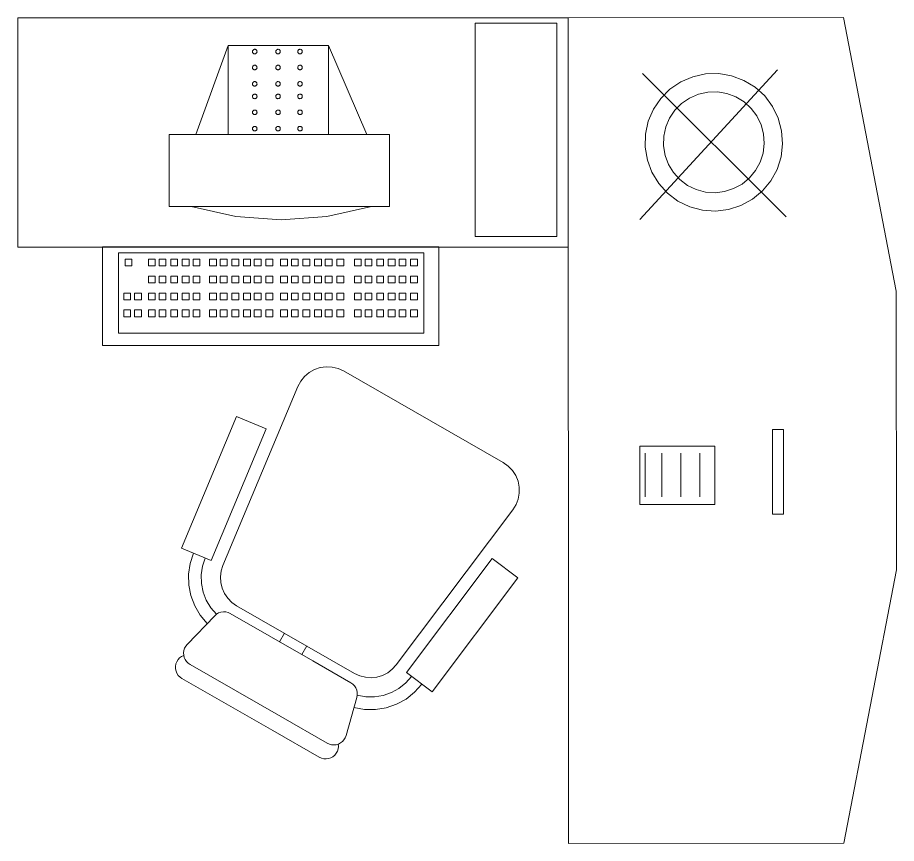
# Model space of a CAD drawing. Extents: x -42728 to 99010, y -18674 to 47645.
# Drawn here: x -18910 to -16994, y 24990 to 26790 of the extents above; entities that cross this region are included whole.
import ezdxf

# ---------------------------------------------------------------- set-up
doc = ezdxf.new("R2010")
doc.units = 0
doc.header["$LTSCALE"] = 100
doc.header["$MEASUREMENT"] = 0
doc.layers.get('0').update_dxf_attribs({"linetype": 'CONTINUOUS'})
doc.layers.add('1-门窗', color=3, linetype='CONTINUOUS')

# ---------------------------------------------------------------- blocks, each defined once
blk = doc.blocks.new('A$C765374D9')
at = {"layer": '1-门窗', "lineweight": 13, "extrusion": (0, 0, -1)}
for p, q in [((0.2, 1800), (1200.2, 1800)), ((0.2, 1300), (0.2, 1800)), ((997.8, 1788.3), (1175.7, 1788.3)), ((997.8, 1322.8), (997.8, 1788.3)), ((1175.7, 1788.3), (1175.7, 1322.8)), ((1200.2, 1800), (1800.2, 1800.2)), ((1200.9, 0), (1200.2, 1800)), ((1200.2, 1800), (1200.2, 1300)), ((1800.2, 1800.2), (1915.6, 1204)), ((459.2, 1739.3), (388.4, 1545.5)), ((459.2, 1545.5), (459.2, 1739.3)), ((459.2, 1739.3), (678, 1739.3)), ((512, 1726.9), (512.3, 1727.8)), ((512, 1726), (512, 1726.9)), ((512.1, 1725), (512, 1726)), ((512.4, 1724.1), (512.1, 1725)), ((512.3, 1727.8), (512.7, 1728.7)), ((512.7, 1728.7), (513.3, 1729.5)), ((513.3, 1729.5), (514, 1730.1)), ((514, 1730.1), (514.8, 1730.6)), ((514.8, 1730.6), (515.7, 1730.9)), ((515.7, 1730.9), (516.6, 1731.1)), ((516.6, 1731.1), (517.6, 1731.1)), ((517.6, 1731.1), (518.5, 1730.9)), ((518.5, 1730.9), (519.4, 1730.5)), ((519.4, 1730.5), (520.2, 1729.9)), ((520.2, 1729.9), (520.8, 1729.3)), ((520.8, 1729.3), (521.4, 1728.5)), ((521.4, 1728.5), (521.7, 1727.6)), ((521.8, 1724.8), (521.5, 1723.9)), ((521.7, 1727.6), (521.9, 1726.7)), ((522, 1725.7), (521.8, 1724.8)), ((521.9, 1726.7), (522, 1725.7)), ((562.8, 1726), (562.9, 1726.9)), ((562.9, 1725), (562.8, 1726)), ((562.9, 1726.9), (563.1, 1727.8)), ((563.2, 1724.1), (562.9, 1725)), ((563.1, 1727.8), (563.5, 1728.7)), ((563.5, 1728.7), (564.1, 1729.5)), ((564.1, 1729.5), (564.8, 1730.1)), ((564.8, 1730.1), (565.6, 1730.6)), ((565.6, 1730.6), (566.5, 1730.9)), ((566.5, 1730.9), (567.5, 1731.1)), ((567.5, 1731.1), (568.4, 1731.1)), ((568.4, 1731.1), (569.3, 1730.9)), ((569.3, 1730.9), (570.2, 1730.5)), ((570.2, 1730.5), (571, 1729.9)), ((571, 1729.9), (571.7, 1729.3)), ((571.7, 1729.3), (572.2, 1728.5)), ((572.2, 1728.5), (572.6, 1727.6)), ((572.6, 1724.8), (572.3, 1723.9)), ((572.6, 1727.6), (572.8, 1726.7)), ((572.8, 1725.7), (572.6, 1724.8)), ((572.8, 1726.7), (572.8, 1725.7)), ((610.7, 1726), (610.8, 1726.9)), ((610.8, 1725), (610.7, 1726)), ((610.8, 1726.9), (611, 1727.8)), ((611.1, 1724.1), (610.8, 1725)), ((611, 1727.8), (611.5, 1728.7)), ((611.5, 1728.7), (612, 1729.5)), ((612, 1729.5), (612.7, 1730.1)), ((612.7, 1730.1), (613.5, 1730.6)), ((613.5, 1730.6), (614.4, 1730.9)), ((614.4, 1730.9), (615.4, 1731.1)), ((615.4, 1731.1), (616.3, 1731.1)), ((616.3, 1731.1), (617.2, 1730.9)), ((617.2, 1730.9), (618.1, 1730.5)), ((618.1, 1730.5), (618.9, 1729.9)), ((618.9, 1729.9), (619.6, 1729.3)), ((619.6, 1729.3), (620.1, 1728.5)), ((620.1, 1728.5), (620.5, 1727.6)), ((620.6, 1724.8), (620.2, 1723.9)), ((620.5, 1727.6), (620.7, 1726.7)), ((620.7, 1725.7), (620.6, 1724.8)), ((620.7, 1726.7), (620.7, 1725.7)), ((678, 1739.3), (678, 1545.5)), ((678, 1739.3), (761.4, 1545.5)), ((512.8, 1723.3), (512.4, 1724.1)), ((513.4, 1722.6), (512.8, 1723.3)), ((514.2, 1721.9), (513.4, 1722.6)), ((515, 1721.5), (514.2, 1721.9)), ((515.9, 1721.2), (515, 1721.5)), ((516.9, 1721.1), (515.9, 1721.2)), ((517.8, 1721.2), (516.9, 1721.1)), ((518.7, 1721.4), (517.8, 1721.2)), ((519.6, 1721.8), (518.7, 1721.4)), ((520.3, 1722.4), (519.6, 1721.8)), ((521, 1723.1), (520.3, 1722.4)), ((521.5, 1723.9), (521, 1723.1)), ((563.7, 1723.3), (563.2, 1724.1)), ((564.3, 1722.6), (563.7, 1723.3)), ((565, 1721.9), (564.3, 1722.6)), ((565.8, 1721.5), (565, 1721.9)), ((566.8, 1721.2), (565.8, 1721.5)), ((567.7, 1721.1), (566.8, 1721.2)), ((568.6, 1721.2), (567.7, 1721.1)), ((569.6, 1721.4), (568.6, 1721.2)), ((570.4, 1721.8), (569.6, 1721.4)), ((571.2, 1722.4), (570.4, 1721.8)), ((571.8, 1723.1), (571.2, 1722.4)), ((572.3, 1723.9), (571.8, 1723.1)), ((611.6, 1723.3), (611.1, 1724.1)), ((612.2, 1722.6), (611.6, 1723.3)), ((612.9, 1721.9), (612.2, 1722.6)), ((613.8, 1721.5), (612.9, 1721.9)), ((614.7, 1721.2), (613.8, 1721.5)), ((615.6, 1721.1), (614.7, 1721.2)), ((616.6, 1721.2), (615.6, 1721.1)), ((617.5, 1721.4), (616.6, 1721.2)), ((618.3, 1721.8), (617.5, 1721.4)), ((619.1, 1722.4), (618.3, 1721.8)), ((619.7, 1723.1), (619.1, 1722.4)), ((620.2, 1723.9), (619.7, 1723.1)), ((512, 1692.2), (512.3, 1693.2)), ((512, 1691.3), (512, 1692.2)), ((512.1, 1690.3), (512, 1691.3)), ((512.4, 1689.4), (512.1, 1690.3)), ((512.3, 1693.2), (512.7, 1694)), ((512.8, 1688.6), (512.4, 1689.4)), ((512.7, 1694), (513.3, 1694.8)), ((513.4, 1687.9), (512.8, 1688.6)), ((513.3, 1694.8), (514, 1695.4)), ((514.2, 1687.3), (513.4, 1687.9)), ((514, 1695.4), (514.8, 1695.9)), ((515, 1686.8), (514.2, 1687.3)), ((514.8, 1695.9), (515.7, 1696.2)), ((515.9, 1686.5), (515, 1686.8)), ((515.7, 1696.2), (516.6, 1696.4)), ((516.9, 1686.4), (515.9, 1686.5)), ((516.6, 1696.4), (517.6, 1696.4)), ((517.8, 1686.5), (516.9, 1686.4)), ((517.6, 1696.4), (518.5, 1696.2)), ((518.7, 1686.7), (517.8, 1686.5)), ((518.5, 1696.2), (519.4, 1695.8)), ((519.6, 1687.1), (518.7, 1686.7)), ((519.4, 1695.8), (520.2, 1695.3)), ((520.3, 1687.7), (519.6, 1687.1)), ((520.2, 1695.3), (520.8, 1694.6)), ((521, 1688.4), (520.3, 1687.7)), ((520.8, 1694.6), (521.4, 1693.8)), ((521.5, 1689.2), (521, 1688.4)), ((521.4, 1693.8), (521.7, 1692.9)), ((521.8, 1690.1), (521.5, 1689.2)), ((521.7, 1692.9), (521.9, 1692)), ((522, 1691), (521.8, 1690.1)), ((521.9, 1692), (522, 1691)), ((562.8, 1691.3), (562.9, 1692.2)), ((562.9, 1690.3), (562.8, 1691.3)), ((562.9, 1692.2), (563.1, 1693.2)), ((563.2, 1689.4), (562.9, 1690.3)), ((563.1, 1693.2), (563.5, 1694)), ((563.7, 1688.6), (563.2, 1689.4)), ((563.5, 1694), (564.1, 1694.8)), ((564.3, 1687.9), (563.7, 1688.6)), ((564.1, 1694.8), (564.8, 1695.4)), ((565, 1687.3), (564.3, 1687.9)), ((564.8, 1695.4), (565.6, 1695.9)), ((565.8, 1686.8), (565, 1687.3)), ((565.6, 1695.9), (566.5, 1696.2)), ((566.8, 1686.5), (565.8, 1686.8)), ((566.5, 1696.2), (567.5, 1696.4)), ((567.7, 1686.4), (566.8, 1686.5)), ((567.5, 1696.4), (568.4, 1696.4)), ((568.6, 1686.5), (567.7, 1686.4)), ((568.4, 1696.4), (569.3, 1696.2)), ((569.6, 1686.7), (568.6, 1686.5)), ((569.3, 1696.2), (570.2, 1695.8)), ((570.4, 1687.1), (569.6, 1686.7)), ((570.2, 1695.8), (571, 1695.3)), ((571.2, 1687.7), (570.4, 1687.1)), ((571, 1695.3), (571.7, 1694.6)), ((571.8, 1688.4), (571.2, 1687.7)), ((571.7, 1694.6), (572.2, 1693.8)), ((572.3, 1689.2), (571.8, 1688.4)), ((572.2, 1693.8), (572.6, 1692.9)), ((572.6, 1690.1), (572.3, 1689.2)), ((572.6, 1692.9), (572.8, 1692)), ((572.8, 1691), (572.6, 1690.1)), ((572.8, 1692), (572.8, 1691)), ((610.7, 1691.3), (610.8, 1692.2)), ((610.8, 1690.3), (610.7, 1691.3)), ((610.8, 1692.2), (611, 1693.2)), ((611.1, 1689.4), (610.8, 1690.3)), ((611, 1693.2), (611.5, 1694)), ((611.6, 1688.6), (611.1, 1689.4)), ((611.5, 1694), (612, 1694.8)), ((612.2, 1687.9), (611.6, 1688.6)), ((612, 1694.8), (612.7, 1695.4)), ((612.9, 1687.3), (612.2, 1687.9)), ((612.7, 1695.4), (613.5, 1695.9)), ((613.8, 1686.8), (612.9, 1687.3)), ((613.5, 1695.9), (614.4, 1696.2)), ((614.7, 1686.5), (613.8, 1686.8)), ((614.4, 1696.2), (615.4, 1696.4)), ((615.6, 1686.4), (614.7, 1686.5)), ((615.4, 1696.4), (616.3, 1696.4)), ((616.6, 1686.5), (615.6, 1686.4)), ((616.3, 1696.4), (617.2, 1696.2)), ((617.5, 1686.7), (616.6, 1686.5)), ((617.2, 1696.2), (618.1, 1695.8)), ((618.3, 1687.1), (617.5, 1686.7)), ((618.1, 1695.8), (618.9, 1695.3)), ((619.1, 1687.7), (618.3, 1687.1)), ((618.9, 1695.3), (619.6, 1694.6)), ((619.7, 1688.4), (619.1, 1687.7)), ((619.6, 1694.6), (620.1, 1693.8)), ((620.2, 1689.2), (619.7, 1688.4)), ((620.1, 1693.8), (620.5, 1692.9)), ((620.6, 1690.1), (620.2, 1689.2)), ((620.5, 1692.9), (620.7, 1692)), ((620.7, 1691), (620.6, 1690.1)), ((620.7, 1692), (620.7, 1691)), ((1200.2, 1695.1), (1200.2, 1695.1)), ((1656.6, 1686.3), (1356.7, 1360.4)), ((1675.6, 1365.6), (1362.3, 1678.7)), ((1445.9, 1660.1), (1472.1, 1671.3)), ((1472.1, 1671.3), (1499.9, 1677.3)), ((1499.9, 1677.3), (1528.4, 1678)), ((1528.4, 1678), (1556.6, 1673.3)), ((1556.6, 1673.3), (1583.3, 1663.3)), ((512, 1656.6), (512.3, 1657.5)), ((512, 1655.6), (512, 1656.6)), ((512.1, 1654.7), (512, 1655.6)), ((512.4, 1653.8), (512.1, 1654.7)), ((512.3, 1657.5), (512.7, 1658.3)), ((512.8, 1652.9), (512.4, 1653.8)), ((512.7, 1658.3), (513.3, 1659.1)), ((513.4, 1652.2), (512.8, 1652.9)), ((513.3, 1659.1), (514, 1659.7)), ((514.2, 1651.6), (513.4, 1652.2)), ((514, 1659.7), (514.8, 1660.2)), ((515, 1651.1), (514.2, 1651.6)), ((514.8, 1660.2), (515.7, 1660.6)), ((515.9, 1650.9), (515, 1651.1)), ((515.7, 1660.6), (516.6, 1660.7)), ((516.9, 1650.7), (515.9, 1650.9)), ((516.6, 1660.7), (517.6, 1660.7)), ((517.8, 1650.8), (516.9, 1650.7)), ((517.6, 1660.7), (518.5, 1660.5)), ((518.7, 1651.1), (517.8, 1650.8)), ((518.5, 1660.5), (519.4, 1660.1)), ((519.6, 1651.5), (518.7, 1651.1)), ((519.4, 1660.1), (520.2, 1659.6)), ((520.3, 1652), (519.6, 1651.5)), ((520.2, 1659.6), (520.8, 1658.9)), ((521, 1652.7), (520.3, 1652)), ((520.8, 1658.9), (521.4, 1658.1)), ((521.5, 1653.6), (521, 1652.7)), ((521.4, 1658.1), (521.7, 1657.3)), ((521.8, 1654.4), (521.5, 1653.6)), ((521.7, 1657.3), (521.9, 1656.3)), ((522, 1655.4), (521.8, 1654.4)), ((521.9, 1656.3), (522, 1655.4)), ((562.8, 1655.6), (562.9, 1656.6)), ((562.9, 1654.7), (562.8, 1655.6)), ((562.9, 1656.6), (563.1, 1657.5)), ((563.2, 1653.8), (562.9, 1654.7)), ((563.1, 1657.5), (563.5, 1658.3)), ((563.7, 1652.9), (563.2, 1653.8)), ((563.5, 1658.3), (564.1, 1659.1)), ((564.3, 1652.2), (563.7, 1652.9)), ((564.1, 1659.1), (564.8, 1659.7)), ((565, 1651.6), (564.3, 1652.2)), ((564.8, 1659.7), (565.6, 1660.2)), ((565.8, 1651.1), (565, 1651.6)), ((565.6, 1660.2), (566.5, 1660.6)), ((566.8, 1650.9), (565.8, 1651.1)), ((566.5, 1660.6), (567.5, 1660.7)), ((567.7, 1650.7), (566.8, 1650.9)), ((567.5, 1660.7), (568.4, 1660.7)), ((568.6, 1650.8), (567.7, 1650.7)), ((568.4, 1660.7), (569.3, 1660.5)), ((569.6, 1651.1), (568.6, 1650.8)), ((569.3, 1660.5), (570.2, 1660.1)), ((570.4, 1651.5), (569.6, 1651.1)), ((570.2, 1660.1), (571, 1659.6)), ((571.2, 1652), (570.4, 1651.5)), ((571, 1659.6), (571.7, 1658.9)), ((571.8, 1652.7), (571.2, 1652)), ((571.7, 1658.9), (572.2, 1658.1)), ((572.3, 1653.6), (571.8, 1652.7)), ((572.2, 1658.1), (572.6, 1657.3)), ((572.6, 1654.4), (572.3, 1653.6)), ((572.6, 1657.3), (572.8, 1656.3)), ((572.8, 1655.4), (572.6, 1654.4)), ((572.8, 1656.3), (572.8, 1655.4)), ((610.7, 1655.6), (610.8, 1656.6)), ((610.8, 1654.7), (610.7, 1655.6)), ((610.8, 1656.6), (611, 1657.5)), ((611.1, 1653.8), (610.8, 1654.7)), ((611, 1657.5), (611.5, 1658.3)), ((611.6, 1652.9), (611.1, 1653.8)), ((611.5, 1658.3), (612, 1659.1)), ((612.2, 1652.2), (611.6, 1652.9)), ((612, 1659.1), (612.7, 1659.7)), ((612.9, 1651.6), (612.2, 1652.2)), ((612.7, 1659.7), (613.5, 1660.2)), ((613.8, 1651.1), (612.9, 1651.6)), ((613.5, 1660.2), (614.4, 1660.6)), ((614.7, 1650.9), (613.8, 1651.1)), ((614.4, 1660.6), (615.4, 1660.7)), ((615.6, 1650.7), (614.7, 1650.9)), ((615.4, 1660.7), (616.3, 1660.7)), ((616.6, 1650.8), (615.6, 1650.7)), ((616.3, 1660.7), (617.2, 1660.5)), ((617.5, 1651.1), (616.6, 1650.8)), ((617.2, 1660.5), (618.1, 1660.1)), ((618.3, 1651.5), (617.5, 1651.1)), ((618.1, 1660.1), (618.9, 1659.6)), ((619.1, 1652), (618.3, 1651.5)), ((618.9, 1659.6), (619.6, 1658.9)), ((619.7, 1652.7), (619.1, 1652)), ((619.6, 1658.9), (620.1, 1658.1)), ((620.2, 1653.6), (619.7, 1652.7)), ((620.1, 1658.1), (620.5, 1657.3)), ((620.6, 1654.4), (620.2, 1653.6)), ((620.5, 1657.3), (620.7, 1656.3)), ((620.7, 1655.4), (620.6, 1654.4)), ((620.7, 1656.3), (620.7, 1655.4)), ((1422.2, 1644.1), (1445.9, 1660.1)), ((1583.3, 1663.3), (1607.6, 1648.5)), ((1607.6, 1648.5), (1628.7, 1629.3)), ((0.2, 1632.1), (0, 1632)), ((512, 1629.2), (512.3, 1630.1)), ((512, 1628.3), (512, 1629.2)), ((512.3, 1630.1), (512.7, 1631)), ((512.7, 1631), (513.3, 1631.7)), ((513.3, 1631.7), (514, 1632.4)), ((514, 1632.4), (514.8, 1632.9)), ((514.8, 1632.9), (515.7, 1633.2)), ((515.7, 1633.2), (516.6, 1633.4)), ((516.6, 1633.4), (517.6, 1633.3)), ((517.6, 1633.3), (518.5, 1633.1)), ((518.5, 1633.1), (519.4, 1632.8)), ((519.4, 1632.8), (520.2, 1632.2)), ((520.2, 1632.2), (520.8, 1631.6)), ((520.8, 1631.6), (521.4, 1630.8)), ((521.4, 1630.8), (521.7, 1629.9)), ((521.7, 1629.9), (521.9, 1629)), ((521.9, 1629), (522, 1628)), ((562.8, 1628.3), (562.9, 1629.2)), ((562.9, 1629.2), (563.1, 1630.1)), ((563.1, 1630.1), (563.5, 1631)), ((563.5, 1631), (564.1, 1631.7)), ((564.1, 1631.7), (564.8, 1632.4)), ((564.8, 1632.4), (565.6, 1632.9)), ((565.6, 1632.9), (566.5, 1633.2)), ((566.5, 1633.2), (567.5, 1633.4)), ((567.5, 1633.4), (568.4, 1633.3)), ((568.4, 1633.3), (569.3, 1633.1)), ((569.3, 1633.1), (570.2, 1632.8)), ((570.2, 1632.8), (571, 1632.2)), ((571, 1632.2), (571.7, 1631.6)), ((571.7, 1631.6), (572.2, 1630.8)), ((572.2, 1630.8), (572.6, 1629.9)), ((572.6, 1629.9), (572.8, 1629)), ((572.8, 1629), (572.8, 1628)), ((610.7, 1628.3), (610.8, 1629.2)), ((610.8, 1629.2), (611, 1630.1)), ((611, 1630.1), (611.5, 1631)), ((611.5, 1631), (612, 1631.7)), ((612, 1631.7), (612.7, 1632.4)), ((612.7, 1632.4), (613.5, 1632.9)), ((613.5, 1632.9), (614.4, 1633.2)), ((614.4, 1633.2), (615.4, 1633.4)), ((615.4, 1633.4), (616.3, 1633.3)), ((616.3, 1633.3), (617.2, 1633.1)), ((617.2, 1633.1), (618.1, 1632.8)), ((618.1, 1632.8), (618.9, 1632.2)), ((618.9, 1632.2), (619.6, 1631.6)), ((619.6, 1631.6), (620.1, 1630.8)), ((620.1, 1630.8), (620.5, 1629.9)), ((620.5, 1629.9), (620.7, 1629)), ((620.7, 1629), (620.7, 1628)), ((1402.1, 1623.9), (1422.2, 1644.1)), ((1465, 1624.9), (1484.2, 1633.2)), ((1484.2, 1633.2), (1504.7, 1637.6)), ((1504.7, 1637.6), (1525.6, 1638.1)), ((1525.6, 1638.1), (1546.2, 1634.7)), ((1546.2, 1634.7), (1565.8, 1627.3)), ((1628.7, 1629.3), (1645.8, 1606.5)), ((512.1, 1627.3), (512, 1628.3)), ((512.4, 1626.4), (512.1, 1627.3)), ((512.8, 1625.6), (512.4, 1626.4)), ((513.4, 1624.8), (512.8, 1625.6)), ((514.2, 1624.2), (513.4, 1624.8)), ((515, 1623.8), (514.2, 1624.2)), ((515.9, 1623.5), (515, 1623.8)), ((516.9, 1623.4), (515.9, 1623.5)), ((517.8, 1623.5), (516.9, 1623.4)), ((518.7, 1623.7), (517.8, 1623.5)), ((519.6, 1624.1), (518.7, 1623.7)), ((520.3, 1624.7), (519.6, 1624.1)), ((521, 1625.4), (520.3, 1624.7)), ((521.5, 1626.2), (521, 1625.4)), ((521.8, 1627.1), (521.5, 1626.2)), ((522, 1628), (521.8, 1627.1)), ((562.9, 1627.3), (562.8, 1628.3)), ((563.2, 1626.4), (562.9, 1627.3)), ((563.7, 1625.6), (563.2, 1626.4)), ((564.3, 1624.8), (563.7, 1625.6)), ((565, 1624.2), (564.3, 1624.8)), ((565.8, 1623.8), (565, 1624.2)), ((566.8, 1623.5), (565.8, 1623.8)), ((567.7, 1623.4), (566.8, 1623.5)), ((568.6, 1623.5), (567.7, 1623.4)), ((569.6, 1623.7), (568.6, 1623.5)), ((570.4, 1624.1), (569.6, 1623.7)), ((571.2, 1624.7), (570.4, 1624.1)), ((571.8, 1625.4), (571.2, 1624.7)), ((572.3, 1626.2), (571.8, 1625.4)), ((572.6, 1627.1), (572.3, 1626.2)), ((572.8, 1628), (572.6, 1627.1)), ((610.8, 1627.3), (610.7, 1628.3)), ((611.1, 1626.4), (610.8, 1627.3)), ((611.6, 1625.6), (611.1, 1626.4)), ((612.2, 1624.8), (611.6, 1625.6)), ((612.9, 1624.2), (612.2, 1624.8)), ((613.8, 1623.8), (612.9, 1624.2)), ((614.7, 1623.5), (613.8, 1623.8)), ((615.6, 1623.4), (614.7, 1623.5)), ((616.6, 1623.5), (615.6, 1623.4)), ((617.5, 1623.7), (616.6, 1623.5)), ((618.3, 1624.1), (617.5, 1623.7)), ((619.1, 1624.7), (618.3, 1624.1)), ((619.7, 1625.4), (619.1, 1624.7)), ((620.2, 1626.2), (619.7, 1625.4)), ((620.6, 1627.1), (620.2, 1626.2)), ((620.7, 1628), (620.6, 1627.1)), ((1386.1, 1600.3), (1402.1, 1623.9)), ((1432.9, 1598.4), (1447.7, 1613.2)), ((1447.7, 1613.2), (1465, 1624.9)), ((1565.8, 1627.3), (1583.7, 1616.5)), ((1583.7, 1616.5), (1599.1, 1602.4)), ((512, 1594.5), (512.3, 1595.4)), ((512, 1593.6), (512, 1594.5)), ((512.1, 1592.6), (512, 1593.6)), ((512.4, 1591.7), (512.1, 1592.6)), ((512.3, 1595.4), (512.7, 1596.3)), ((512.8, 1590.9), (512.4, 1591.7)), ((512.7, 1596.3), (513.3, 1597.1)), ((513.4, 1590.2), (512.8, 1590.9)), ((513.3, 1597.1), (514, 1597.7)), ((514, 1597.7), (514.8, 1598.2)), ((514.8, 1598.2), (515.7, 1598.5)), ((515.7, 1598.5), (516.6, 1598.7)), ((516.6, 1598.7), (517.6, 1598.7)), ((517.6, 1598.7), (518.5, 1598.5)), ((518.5, 1598.5), (519.4, 1598.1)), ((519.4, 1598.1), (520.2, 1597.6)), ((520.2, 1597.6), (520.8, 1596.9)), ((521, 1590.7), (520.3, 1590)), ((520.8, 1596.9), (521.4, 1596.1)), ((521.5, 1591.5), (521, 1590.7)), ((521.4, 1596.1), (521.7, 1595.2)), ((521.8, 1592.4), (521.5, 1591.5)), ((521.7, 1595.2), (521.9, 1594.3)), ((522, 1593.3), (521.8, 1592.4)), ((521.9, 1594.3), (522, 1593.3)), ((562.8, 1593.6), (562.9, 1594.5)), ((562.9, 1592.6), (562.8, 1593.6)), ((562.9, 1594.5), (563.1, 1595.4)), ((563.2, 1591.7), (562.9, 1592.6)), ((563.1, 1595.4), (563.5, 1596.3)), ((563.7, 1590.9), (563.2, 1591.7)), ((563.5, 1596.3), (564.1, 1597.1)), ((564.3, 1590.2), (563.7, 1590.9)), ((564.1, 1597.1), (564.8, 1597.7)), ((564.8, 1597.7), (565.6, 1598.2)), ((565.6, 1598.2), (566.5, 1598.5)), ((566.5, 1598.5), (567.5, 1598.7)), ((567.5, 1598.7), (568.4, 1598.7)), ((568.4, 1598.7), (569.3, 1598.5)), ((569.3, 1598.5), (570.2, 1598.1)), ((570.2, 1598.1), (571, 1597.6)), ((571, 1597.6), (571.7, 1596.9)), ((571.8, 1590.7), (571.2, 1590)), ((571.7, 1596.9), (572.2, 1596.1)), ((572.3, 1591.5), (571.8, 1590.7)), ((572.2, 1596.1), (572.6, 1595.2)), ((572.6, 1592.4), (572.3, 1591.5)), ((572.6, 1595.2), (572.8, 1594.3)), ((572.8, 1593.3), (572.6, 1592.4)), ((572.8, 1594.3), (572.8, 1593.3)), ((610.7, 1593.6), (610.8, 1594.5)), ((610.8, 1592.6), (610.7, 1593.6)), ((610.8, 1594.5), (611, 1595.4)), ((611.1, 1591.7), (610.8, 1592.6)), ((611, 1595.4), (611.5, 1596.3)), ((611.6, 1590.9), (611.1, 1591.7)), ((611.5, 1596.3), (612, 1597.1)), ((612.2, 1590.2), (611.6, 1590.9)), ((612, 1597.1), (612.7, 1597.7)), ((612.7, 1597.7), (613.5, 1598.2)), ((613.5, 1598.2), (614.4, 1598.5)), ((614.4, 1598.5), (615.4, 1598.7)), ((615.4, 1598.7), (616.3, 1598.7)), ((616.3, 1598.7), (617.2, 1598.5)), ((617.2, 1598.5), (618.1, 1598.1)), ((618.1, 1598.1), (618.9, 1597.6)), ((618.9, 1597.6), (619.6, 1596.9)), ((619.7, 1590.7), (619.1, 1590)), ((619.6, 1596.9), (620.1, 1596.1)), ((620.2, 1591.5), (619.7, 1590.7)), ((620.1, 1596.1), (620.5, 1595.2)), ((620.6, 1592.4), (620.2, 1591.5)), ((620.5, 1595.2), (620.7, 1594.3)), ((620.7, 1593.3), (620.6, 1592.4)), ((620.7, 1594.3), (620.7, 1593.3)), ((1374.9, 1574.1), (1386.1, 1600.3)), ((1421.2, 1581.1), (1432.9, 1598.4)), ((1599.1, 1602.4), (1611.7, 1585.7)), ((1645.8, 1606.5), (1658.3, 1580.8)), ((514.2, 1589.6), (513.4, 1590.2)), ((515, 1589.1), (514.2, 1589.6)), ((515.9, 1588.8), (515, 1589.1)), ((516.9, 1588.7), (515.9, 1588.8)), ((517.8, 1588.8), (516.9, 1588.7)), ((518.7, 1589), (517.8, 1588.8)), ((519.6, 1589.4), (518.7, 1589)), ((520.3, 1590), (519.6, 1589.4)), ((565, 1589.6), (564.3, 1590.2)), ((565.8, 1589.1), (565, 1589.6)), ((566.8, 1588.8), (565.8, 1589.1)), ((567.7, 1588.7), (566.8, 1588.8)), ((568.6, 1588.8), (567.7, 1588.7)), ((569.6, 1589), (568.6, 1588.8)), ((570.4, 1589.4), (569.6, 1589)), ((571.2, 1590), (570.4, 1589.4)), ((612.9, 1589.6), (612.2, 1590.2)), ((613.8, 1589.1), (612.9, 1589.6)), ((614.7, 1588.8), (613.8, 1589.1)), ((615.6, 1588.7), (614.7, 1588.8)), ((616.6, 1588.8), (615.6, 1588.7)), ((617.5, 1589), (616.6, 1588.8)), ((618.3, 1589.4), (617.5, 1589)), ((619.1, 1590), (618.3, 1589.4)), ((1368.8, 1546.2), (1374.9, 1574.1)), ((1413, 1561.9), (1421.2, 1581.1)), ((1611.7, 1585.7), (1620.8, 1566.8)), ((1658.3, 1580.8), (1665.7, 1553.3)), ((512, 1558.9), (512.3, 1559.8)), ((512, 1557.9), (512, 1558.9)), ((512.1, 1557), (512, 1557.9)), ((512.4, 1556.1), (512.1, 1557)), ((512.3, 1559.8), (512.7, 1560.6)), ((512.8, 1555.2), (512.4, 1556.1)), ((512.7, 1560.6), (513.3, 1561.4)), ((513.4, 1554.5), (512.8, 1555.2)), ((513.3, 1561.4), (514, 1562)), ((514.2, 1553.9), (513.4, 1554.5)), ((514, 1562), (514.8, 1562.5)), ((515, 1553.4), (514.2, 1553.9)), ((514.8, 1562.5), (515.7, 1562.9)), ((515.9, 1553.1), (515, 1553.4)), ((515.7, 1562.9), (516.6, 1563)), ((516.9, 1553), (515.9, 1553.1)), ((516.6, 1563), (517.6, 1563)), ((517.8, 1553.1), (516.9, 1553)), ((517.6, 1563), (518.5, 1562.8)), ((518.7, 1553.3), (517.8, 1553.1)), ((518.5, 1562.8), (519.4, 1562.4)), ((519.6, 1553.8), (518.7, 1553.3)), ((519.4, 1562.4), (520.2, 1561.9)), ((520.3, 1554.3), (519.6, 1553.8)), ((520.2, 1561.9), (520.8, 1561.2)), ((521, 1555), (520.3, 1554.3)), ((520.8, 1561.2), (521.4, 1560.4)), ((521.5, 1555.8), (521, 1555)), ((521.4, 1560.4), (521.7, 1559.6)), ((521.8, 1556.7), (521.5, 1555.8)), ((521.7, 1559.6), (521.9, 1558.6)), ((522, 1557.7), (521.8, 1556.7)), ((521.9, 1558.6), (522, 1557.7)), ((562.8, 1557.9), (562.9, 1558.9)), ((562.9, 1557), (562.8, 1557.9)), ((562.9, 1558.9), (563.1, 1559.8)), ((563.2, 1556.1), (562.9, 1557)), ((563.1, 1559.8), (563.5, 1560.6)), ((563.7, 1555.2), (563.2, 1556.1)), ((563.5, 1560.6), (564.1, 1561.4)), ((564.3, 1554.5), (563.7, 1555.2)), ((564.1, 1561.4), (564.8, 1562)), ((565, 1553.9), (564.3, 1554.5)), ((564.8, 1562), (565.6, 1562.5)), ((565.8, 1553.4), (565, 1553.9)), ((565.6, 1562.5), (566.5, 1562.9)), ((566.8, 1553.1), (565.8, 1553.4)), ((566.5, 1562.9), (567.5, 1563)), ((567.7, 1553), (566.8, 1553.1)), ((567.5, 1563), (568.4, 1563)), ((568.6, 1553.1), (567.7, 1553)), ((568.4, 1563), (569.3, 1562.8)), ((569.6, 1553.3), (568.6, 1553.1)), ((569.3, 1562.8), (570.2, 1562.4)), ((570.4, 1553.8), (569.6, 1553.3)), ((570.2, 1562.4), (571, 1561.9)), ((571.2, 1554.3), (570.4, 1553.8)), ((571, 1561.9), (571.7, 1561.2)), ((571.8, 1555), (571.2, 1554.3)), ((571.7, 1561.2), (572.2, 1560.4)), ((572.3, 1555.8), (571.8, 1555)), ((572.2, 1560.4), (572.6, 1559.6)), ((572.6, 1556.7), (572.3, 1555.8)), ((572.6, 1559.6), (572.8, 1558.6)), ((572.8, 1557.7), (572.6, 1556.7)), ((572.8, 1558.6), (572.8, 1557.7)), ((610.7, 1557.9), (610.8, 1558.9)), ((610.8, 1557), (610.7, 1557.9)), ((610.8, 1558.9), (611, 1559.8)), ((611.1, 1556.1), (610.8, 1557)), ((611, 1559.8), (611.5, 1560.6)), ((611.6, 1555.2), (611.1, 1556.1)), ((611.5, 1560.6), (612, 1561.4)), ((612.2, 1554.5), (611.6, 1555.2)), ((612, 1561.4), (612.7, 1562)), ((612.9, 1553.9), (612.2, 1554.5)), ((612.7, 1562), (613.5, 1562.5)), ((613.8, 1553.4), (612.9, 1553.9)), ((613.5, 1562.5), (614.4, 1562.9)), ((614.7, 1553.1), (613.8, 1553.4)), ((614.4, 1562.9), (615.4, 1563)), ((615.6, 1553), (614.7, 1553.1)), ((615.4, 1563), (616.3, 1563)), ((616.6, 1553.1), (615.6, 1553)), ((616.3, 1563), (617.2, 1562.8)), ((617.5, 1553.3), (616.6, 1553.1)), ((617.2, 1562.8), (618.1, 1562.4)), ((618.3, 1553.8), (617.5, 1553.3)), ((618.1, 1562.4), (618.9, 1561.9)), ((619.1, 1554.3), (618.3, 1553.8)), ((618.9, 1561.9), (619.6, 1561.2)), ((619.7, 1555), (619.1, 1554.3)), ((619.6, 1561.2), (620.1, 1560.4)), ((620.2, 1555.8), (619.7, 1555)), ((620.1, 1560.4), (620.5, 1559.6)), ((620.6, 1556.7), (620.2, 1555.8)), ((620.5, 1559.6), (620.7, 1558.6)), ((620.7, 1557.7), (620.6, 1556.7)), ((620.7, 1558.6), (620.7, 1557.7)), ((1200.3, 1561), (1200.2, 1561)), ((1408.5, 1541.5), (1413, 1561.9)), ((1620.8, 1566.8), (1626.2, 1546.6)), ((1665.7, 1553.3), (1667.7, 1524.8)), ((330.3, 1388.4), (330.3, 1545.5)), ((330.3, 1545.5), (810.9, 1545.5)), ((810.9, 1545.5), (810.9, 1388.4)), ((1368.1, 1517.7), (1368.8, 1546.2)), ((1408, 1520.6), (1408.5, 1541.5)), ((1626.2, 1546.6), (1627.7, 1525.8)), ((1372.9, 1489.6), (1368.1, 1517.7)), ((1411.5, 1499.9), (1408, 1520.6)), ((1627.7, 1525.8), (1625.2, 1505)), ((1667.7, 1524.8), (1664.3, 1496.5)), ((0.2, 1497.9), (0, 1497.8)), ((1418.8, 1480.3), (1411.5, 1499.9)), ((1625.2, 1505), (1618.9, 1485.1)), ((1664.3, 1496.5), (1655.6, 1469.4)), ((1382.8, 1462.9), (1372.9, 1489.6)), ((1429.7, 1462.5), (1418.8, 1480.3)), ((1618.9, 1485.1), (1608.8, 1466.7)), ((1397.7, 1438.5), (1382.8, 1462.9)), ((1443.7, 1447), (1429.7, 1462.5)), ((1608.8, 1466.7), (1595.5, 1450.6)), ((1655.6, 1469.4), (1642, 1444.3)), ((1416.8, 1417.4), (1397.7, 1438.5)), ((1460.5, 1434.5), (1443.7, 1447)), ((1579.4, 1437.3), (1561, 1427.3)), ((1595.5, 1450.6), (1579.4, 1437.3)), ((1642, 1444.3), (1623.8, 1422.3)), ((1200.3, 1426.9), (1200.2, 1426.8)), ((1479.3, 1425.3), (1460.5, 1434.5)), ((1499.5, 1419.9), (1479.3, 1425.3)), ((1520.4, 1418.4), (1499.5, 1419.9)), ((1541.1, 1420.9), (1520.4, 1418.4)), ((1561, 1427.3), (1541.1, 1420.9)), ((1623.8, 1422.3), (1601.8, 1404.2)), ((1439.7, 1400.3), (1416.8, 1417.4)), ((1465.3, 1387.9), (1439.7, 1400.3)), ((1601.8, 1404.2), (1576.8, 1390.5)), ((810.9, 1388.4), (330.3, 1388.4)), ((1492.9, 1380.5), (1465.3, 1387.9)), ((1521.3, 1378.4), (1492.9, 1380.5)), ((1549.6, 1381.8), (1521.3, 1378.4)), ((1576.8, 1390.5), (1549.6, 1381.8)), ((0.2, 1363.8), (0, 1363.7)), ((1175.7, 1322.8), (997.8, 1322.8)), ((1200.2, 1300), (0.2, 1300)), ((184.8, 1300.8), (918.7, 1300.8)), ((184.8, 1085.6), (184.8, 1300.8)), ((219.9, 1112), (219.9, 1287.6)), ((219.9, 1287.6), (885.7, 1287.6)), ((885.7, 1287.6), (885.7, 1112)), ((918.7, 1300.8), (918.7, 1085.6)), ((234.4, 1273.8), (249.4, 1273.8)), ((234.4, 1258.8), (234.4, 1273.8)), ((249.4, 1273.8), (249.4, 1258.8)), ((285.1, 1273.8), (300.1, 1273.8)), ((285.1, 1258.8), (285.1, 1273.8)), ((300.1, 1273.8), (300.1, 1258.8)), ((308.5, 1273.8), (323.5, 1273.8)), ((308.5, 1258.8), (308.5, 1273.8)), ((323.5, 1273.8), (323.5, 1258.8)), ((333.8, 1258.8), (333.8, 1273.8)), ((333.8, 1273.8), (348.8, 1273.8)), ((348.8, 1273.8), (348.8, 1258.8)), ((359.1, 1273.8), (374.1, 1273.8)), ((359.1, 1258.8), (359.1, 1273.8)), ((374.1, 1273.8), (374.1, 1258.8)), ((382.5, 1273.8), (397.5, 1273.8)), ((382.5, 1258.8), (382.5, 1273.8)), ((397.5, 1273.8), (397.5, 1258.8)), ((418.6, 1273.8), (433.6, 1273.8)), ((418.6, 1258.8), (418.6, 1273.8)), ((433.6, 1273.8), (433.6, 1258.8)), ((441.9, 1273.8), (456.9, 1273.8)), ((441.9, 1258.8), (441.9, 1273.8)), ((456.9, 1273.8), (456.9, 1258.8)), ((467.3, 1273.8), (482.3, 1273.8)), ((467.3, 1258.8), (467.3, 1273.8)), ((482.3, 1273.8), (482.3, 1258.8)), ((492.6, 1273.8), (507.6, 1273.8)), ((492.6, 1258.8), (492.6, 1273.8)), ((507.6, 1273.8), (507.6, 1258.8)), ((516, 1273.8), (531, 1273.8)), ((516, 1258.8), (516, 1273.8)), ((531, 1273.8), (531, 1258.8)), ((541.3, 1273.8), (556.3, 1273.8)), ((541.3, 1258.8), (541.3, 1273.8)), ((556.3, 1273.8), (556.3, 1258.8)), ((573.4, 1258.8), (573.4, 1273.8)), ((573.4, 1273.8), (588.4, 1273.8)), ((588.4, 1273.8), (588.4, 1258.8)), ((596.8, 1273.8), (611.8, 1273.8)), ((596.8, 1258.8), (596.8, 1273.8)), ((611.8, 1273.8), (611.8, 1258.8)), ((622.2, 1273.8), (637.2, 1273.8)), ((622.2, 1258.8), (622.2, 1273.8)), ((637.2, 1273.8), (637.2, 1258.8)), ((647.5, 1273.8), (662.5, 1273.8)), ((647.5, 1258.8), (647.5, 1273.8)), ((662.5, 1273.8), (662.5, 1258.8)), ((670.9, 1273.8), (685.9, 1273.8)), ((670.9, 1258.8), (670.9, 1273.8)), ((685.9, 1273.8), (685.9, 1258.8)), ((696.2, 1273.8), (711.2, 1273.8)), ((696.2, 1258.8), (696.2, 1273.8)), ((711.2, 1273.8), (711.2, 1258.8)), ((734.2, 1273.8), (749.2, 1273.8)), ((734.2, 1258.8), (734.2, 1273.8)), ((749.2, 1273.8), (749.2, 1258.8)), ((757.6, 1258.8), (757.6, 1273.8)), ((757.6, 1273.8), (772.6, 1273.8)), ((772.6, 1273.8), (772.6, 1258.8)), ((782.9, 1273.8), (797.9, 1273.8)), ((782.9, 1258.8), (782.9, 1273.8)), ((797.9, 1273.8), (797.9, 1258.8)), ((808.2, 1273.8), (823.2, 1273.8)), ((808.2, 1258.8), (808.2, 1273.8)), ((823.2, 1273.8), (823.2, 1258.8)), ((831.6, 1273.8), (846.6, 1273.8)), ((831.6, 1258.8), (831.6, 1273.8)), ((846.6, 1273.8), (846.6, 1258.8)), ((856.9, 1273.8), (871.9, 1273.8)), ((856.9, 1258.8), (856.9, 1273.8)), ((871.9, 1273.8), (871.9, 1258.8)), ((249.4, 1258.8), (234.4, 1258.8)), ((300.1, 1258.8), (285.1, 1258.8)), ((323.5, 1258.8), (308.5, 1258.8)), ((348.8, 1258.8), (333.8, 1258.8)), ((374.1, 1258.8), (359.1, 1258.8)), ((397.5, 1258.8), (382.5, 1258.8)), ((433.6, 1258.8), (418.6, 1258.8)), ((456.9, 1258.8), (441.9, 1258.8)), ((482.3, 1258.8), (467.3, 1258.8)), ((507.6, 1258.8), (492.6, 1258.8)), ((531, 1258.8), (516, 1258.8)), ((556.3, 1258.8), (541.3, 1258.8)), ((588.4, 1258.8), (573.4, 1258.8)), ((611.8, 1258.8), (596.8, 1258.8)), ((637.2, 1258.8), (622.2, 1258.8)), ((662.5, 1258.8), (647.5, 1258.8)), ((685.9, 1258.8), (670.9, 1258.8)), ((711.2, 1258.8), (696.2, 1258.8)), ((749.2, 1258.8), (734.2, 1258.8)), ((772.6, 1258.8), (757.6, 1258.8)), ((797.9, 1258.8), (782.9, 1258.8)), ((823.2, 1258.8), (808.2, 1258.8)), ((846.6, 1258.8), (831.6, 1258.8)), ((871.9, 1258.8), (856.9, 1258.8)), ((285.1, 1221.8), (285.1, 1236.8)), ((285.1, 1236.8), (300.1, 1236.8)), ((300.1, 1236.8), (300.1, 1221.8)), ((308.5, 1221.8), (308.5, 1236.8)), ((308.5, 1236.8), (323.5, 1236.8)), ((323.5, 1236.8), (323.5, 1221.8)), ((333.8, 1221.8), (333.8, 1236.8)), ((333.8, 1236.8), (348.8, 1236.8)), ((348.8, 1236.8), (348.8, 1221.8)), ((359.1, 1221.8), (359.1, 1236.8)), ((359.1, 1236.8), (374.1, 1236.8)), ((374.1, 1236.8), (374.1, 1221.8)), ((382.5, 1221.8), (382.5, 1236.8)), ((382.5, 1236.8), (397.5, 1236.8)), ((397.5, 1236.8), (397.5, 1221.8)), ((418.6, 1221.8), (418.6, 1236.8)), ((418.6, 1236.8), (433.6, 1236.8)), ((433.6, 1236.8), (433.6, 1221.8)), ((441.9, 1221.8), (441.9, 1236.8)), ((441.9, 1236.8), (456.9, 1236.8)), ((456.9, 1236.8), (456.9, 1221.8)), ((467.3, 1221.8), (467.3, 1236.8)), ((467.3, 1236.8), (482.3, 1236.8)), ((482.3, 1236.8), (482.3, 1221.8)), ((492.6, 1221.8), (492.6, 1236.8)), ((492.6, 1236.8), (507.6, 1236.8)), ((507.6, 1236.8), (507.6, 1221.8)), ((516, 1221.8), (516, 1236.8)), ((516, 1236.8), (531, 1236.8)), ((531, 1236.8), (531, 1221.8)), ((541.3, 1221.8), (541.3, 1236.8)), ((541.3, 1236.8), (556.3, 1236.8)), ((556.3, 1236.8), (556.3, 1221.8)), ((573.4, 1221.8), (573.4, 1236.8)), ((573.4, 1236.8), (588.4, 1236.8)), ((588.4, 1236.8), (588.4, 1221.8)), ((596.8, 1221.8), (596.8, 1236.8)), ((596.8, 1236.8), (611.8, 1236.8)), ((611.8, 1236.8), (611.8, 1221.8)), ((622.2, 1221.8), (622.2, 1236.8)), ((622.2, 1236.8), (637.2, 1236.8)), ((637.2, 1236.8), (637.2, 1221.8)), ((647.5, 1221.8), (647.5, 1236.8)), ((647.5, 1236.8), (662.5, 1236.8)), ((662.5, 1236.8), (662.5, 1221.8)), ((670.9, 1221.8), (670.9, 1236.8)), ((670.9, 1236.8), (685.9, 1236.8)), ((685.9, 1236.8), (685.9, 1221.8)), ((696.2, 1221.8), (696.2, 1236.8)), ((696.2, 1236.8), (711.2, 1236.8)), ((711.2, 1236.8), (711.2, 1221.8)), ((734.2, 1221.8), (734.2, 1236.8)), ((734.2, 1236.8), (749.2, 1236.8)), ((749.2, 1236.8), (749.2, 1221.8)), ((757.6, 1221.8), (757.6, 1236.8)), ((757.6, 1236.8), (772.6, 1236.8)), ((772.6, 1236.8), (772.6, 1221.8)), ((782.9, 1236.8), (797.9, 1236.8)), ((782.9, 1221.8), (782.9, 1236.8)), ((797.9, 1236.8), (797.9, 1221.8)), ((808.2, 1221.8), (808.2, 1236.8)), ((808.2, 1236.8), (823.2, 1236.8)), ((823.2, 1236.8), (823.2, 1221.8)), ((831.6, 1221.8), (831.6, 1236.8)), ((831.6, 1236.8), (846.6, 1236.8)), ((846.6, 1236.8), (846.6, 1221.8)), ((856.9, 1236.8), (871.9, 1236.8)), ((856.9, 1221.8), (856.9, 1236.8)), ((871.9, 1236.8), (871.9, 1221.8)), ((300.1, 1221.8), (285.1, 1221.8)), ((323.5, 1221.8), (308.5, 1221.8)), ((348.8, 1221.8), (333.8, 1221.8)), ((374.1, 1221.8), (359.1, 1221.8)), ((397.5, 1221.8), (382.5, 1221.8)), ((433.6, 1221.8), (418.6, 1221.8)), ((456.9, 1221.8), (441.9, 1221.8)), ((482.3, 1221.8), (467.3, 1221.8)), ((507.6, 1221.8), (492.6, 1221.8)), ((531, 1221.8), (516, 1221.8)), ((556.3, 1221.8), (541.3, 1221.8)), ((588.4, 1221.8), (573.4, 1221.8)), ((611.8, 1221.8), (596.8, 1221.8)), ((637.2, 1221.8), (622.2, 1221.8)), ((662.5, 1221.8), (647.5, 1221.8)), ((685.9, 1221.8), (670.9, 1221.8)), ((711.2, 1221.8), (696.2, 1221.8)), ((749.2, 1221.8), (734.2, 1221.8)), ((772.6, 1221.8), (757.6, 1221.8)), ((797.9, 1221.8), (782.9, 1221.8)), ((823.2, 1221.8), (808.2, 1221.8)), ((846.6, 1221.8), (831.6, 1221.8)), ((871.9, 1221.8), (856.9, 1221.8)), ((231.5, 1199.8), (246.5, 1199.8)), ((231.5, 1184.8), (231.5, 1199.8)), ((246.5, 1199.8), (246.5, 1184.8)), ((254.9, 1199.8), (269.9, 1199.8)), ((254.9, 1184.8), (254.9, 1199.8)), ((269.9, 1199.8), (269.9, 1184.8)), ((285.1, 1199.8), (300.1, 1199.8)), ((285.1, 1184.8), (285.1, 1199.8)), ((300.1, 1199.8), (300.1, 1184.8)), ((308.5, 1199.8), (323.5, 1199.8)), ((308.5, 1184.8), (308.5, 1199.8)), ((323.5, 1199.8), (323.5, 1184.8)), ((333.8, 1184.8), (333.8, 1199.8)), ((333.8, 1199.8), (348.8, 1199.8)), ((348.8, 1199.8), (348.8, 1184.8)), ((359.1, 1199.8), (374.1, 1199.8)), ((359.1, 1184.8), (359.1, 1199.8)), ((374.1, 1199.8), (374.1, 1184.8)), ((382.5, 1199.8), (397.5, 1199.8)), ((382.5, 1184.8), (382.5, 1199.8)), ((397.5, 1199.8), (397.5, 1184.8)), ((418.6, 1199.8), (433.6, 1199.8)), ((418.6, 1184.8), (418.6, 1199.8)), ((433.6, 1199.8), (433.6, 1184.8)), ((441.9, 1199.8), (456.9, 1199.8)), ((441.9, 1184.8), (441.9, 1199.8)), ((456.9, 1199.8), (456.9, 1184.8)), ((467.3, 1199.8), (482.3, 1199.8)), ((467.3, 1184.8), (467.3, 1199.8)), ((482.3, 1199.8), (482.3, 1184.8)), ((492.6, 1199.8), (507.6, 1199.8)), ((492.6, 1184.8), (492.6, 1199.8)), ((507.6, 1199.8), (507.6, 1184.8)), ((516, 1199.8), (531, 1199.8)), ((516, 1184.8), (516, 1199.8)), ((531, 1199.8), (531, 1184.8)), ((541.3, 1199.8), (556.3, 1199.8)), ((541.3, 1184.8), (541.3, 1199.8)), ((556.3, 1199.8), (556.3, 1184.8)), ((573.4, 1184.8), (573.4, 1199.8)), ((573.4, 1199.8), (588.4, 1199.8)), ((588.4, 1199.8), (588.4, 1184.8)), ((596.8, 1199.8), (611.8, 1199.8)), ((596.8, 1184.8), (596.8, 1199.8)), ((611.8, 1199.8), (611.8, 1184.8)), ((622.2, 1199.8), (637.2, 1199.8)), ((622.2, 1184.8), (622.2, 1199.8)), ((637.2, 1199.8), (637.2, 1184.8)), ((647.5, 1199.8), (662.5, 1199.8)), ((647.5, 1184.8), (647.5, 1199.8)), ((662.5, 1199.8), (662.5, 1184.8)), ((670.9, 1199.8), (685.9, 1199.8)), ((670.9, 1184.8), (670.9, 1199.8)), ((685.9, 1199.8), (685.9, 1184.8)), ((696.2, 1199.8), (711.2, 1199.8)), ((696.2, 1184.8), (696.2, 1199.8)), ((711.2, 1199.8), (711.2, 1184.8)), ((734.2, 1199.8), (749.2, 1199.8)), ((734.2, 1184.8), (734.2, 1199.8)), ((749.2, 1199.8), (749.2, 1184.8)), ((757.6, 1184.8), (757.6, 1199.8)), ((757.6, 1199.8), (772.6, 1199.8)), ((772.6, 1199.8), (772.6, 1184.8)), ((782.9, 1199.8), (797.9, 1199.8)), ((782.9, 1184.8), (782.9, 1199.8)), ((797.9, 1199.8), (797.9, 1184.8)), ((808.2, 1199.8), (823.2, 1199.8)), ((808.2, 1184.8), (808.2, 1199.8)), ((823.2, 1199.8), (823.2, 1184.8)), ((831.6, 1199.8), (846.6, 1199.8)), ((831.6, 1184.8), (831.6, 1199.8)), ((846.6, 1199.8), (846.6, 1184.8)), ((856.9, 1199.8), (871.9, 1199.8)), ((856.9, 1184.8), (856.9, 1199.8)), ((871.9, 1199.8), (871.9, 1184.8)), ((1915.6, 1204), (1915.9, 596.6)), ((246.5, 1184.8), (231.5, 1184.8)), ((269.9, 1184.8), (254.9, 1184.8)), ((300.1, 1184.8), (285.1, 1184.8)), ((323.5, 1184.8), (308.5, 1184.8)), ((348.8, 1184.8), (333.8, 1184.8)), ((374.1, 1184.8), (359.1, 1184.8)), ((397.5, 1184.8), (382.5, 1184.8)), ((433.6, 1184.8), (418.6, 1184.8)), ((456.9, 1184.8), (441.9, 1184.8)), ((482.3, 1184.8), (467.3, 1184.8)), ((507.6, 1184.8), (492.6, 1184.8)), ((531, 1184.8), (516, 1184.8)), ((556.3, 1184.8), (541.3, 1184.8)), ((588.4, 1184.8), (573.4, 1184.8)), ((611.8, 1184.8), (596.8, 1184.8)), ((637.2, 1184.8), (622.2, 1184.8)), ((662.5, 1184.8), (647.5, 1184.8)), ((685.9, 1184.8), (670.9, 1184.8)), ((711.2, 1184.8), (696.2, 1184.8)), ((749.2, 1184.8), (734.2, 1184.8)), ((772.6, 1184.8), (757.6, 1184.8)), ((797.9, 1184.8), (782.9, 1184.8)), ((823.2, 1184.8), (808.2, 1184.8)), ((846.6, 1184.8), (831.6, 1184.8)), ((871.9, 1184.8), (856.9, 1184.8)), ((231.5, 1162.8), (246.5, 1162.8)), ((231.5, 1147.8), (231.5, 1162.8)), ((246.5, 1162.8), (246.5, 1147.8)), ((254.9, 1162.8), (269.9, 1162.8)), ((254.9, 1147.8), (254.9, 1162.8)), ((269.9, 1162.8), (269.9, 1147.8)), ((285.1, 1162.8), (300.1, 1162.8)), ((285.1, 1147.8), (285.1, 1162.8)), ((300.1, 1162.8), (300.1, 1147.8)), ((308.5, 1162.8), (323.5, 1162.8)), ((308.5, 1147.8), (308.5, 1162.8)), ((323.5, 1162.8), (323.5, 1147.8)), ((333.8, 1147.8), (333.8, 1162.8)), ((333.8, 1162.8), (348.8, 1162.8)), ((348.8, 1162.8), (348.8, 1147.8)), ((359.1, 1162.8), (374.1, 1162.8)), ((359.1, 1147.8), (359.1, 1162.8)), ((374.1, 1162.8), (374.1, 1147.8)), ((382.5, 1162.8), (397.5, 1162.8)), ((382.5, 1147.8), (382.5, 1162.8)), ((397.5, 1162.8), (397.5, 1147.8)), ((418.6, 1162.8), (433.6, 1162.8)), ((418.6, 1147.8), (418.6, 1162.8)), ((433.6, 1162.8), (433.6, 1147.8)), ((441.9, 1162.8), (456.9, 1162.8)), ((441.9, 1147.8), (441.9, 1162.8)), ((456.9, 1162.8), (456.9, 1147.8)), ((467.3, 1162.8), (482.3, 1162.8)), ((467.3, 1147.8), (467.3, 1162.8)), ((482.3, 1162.8), (482.3, 1147.8)), ((492.6, 1162.8), (507.6, 1162.8)), ((492.6, 1147.8), (492.6, 1162.8)), ((507.6, 1162.8), (507.6, 1147.8)), ((516, 1162.8), (531, 1162.8)), ((516, 1147.8), (516, 1162.8)), ((531, 1162.8), (531, 1147.8)), ((541.3, 1162.8), (556.3, 1162.8)), ((541.3, 1147.8), (541.3, 1162.8)), ((556.3, 1162.8), (556.3, 1147.8)), ((573.4, 1147.8), (573.4, 1162.8)), ((573.4, 1162.8), (588.4, 1162.8)), ((588.4, 1162.8), (588.4, 1147.8)), ((596.8, 1162.8), (611.8, 1162.8)), ((596.8, 1147.8), (596.8, 1162.8)), ((611.8, 1162.8), (611.8, 1147.8)), ((622.2, 1162.8), (637.2, 1162.8)), ((622.2, 1147.8), (622.2, 1162.8)), ((637.2, 1162.8), (637.2, 1147.8)), ((647.5, 1162.8), (662.5, 1162.8)), ((647.5, 1147.8), (647.5, 1162.8)), ((662.5, 1162.8), (662.5, 1147.8)), ((670.9, 1162.8), (685.9, 1162.8)), ((670.9, 1147.8), (670.9, 1162.8)), ((685.9, 1162.8), (685.9, 1147.8)), ((696.2, 1162.8), (711.2, 1162.8)), ((696.2, 1147.8), (696.2, 1162.8)), ((711.2, 1162.8), (711.2, 1147.8)), ((734.2, 1162.8), (749.2, 1162.8)), ((734.2, 1147.8), (734.2, 1162.8)), ((749.2, 1162.8), (749.2, 1147.8)), ((757.6, 1147.8), (757.6, 1162.8)), ((757.6, 1162.8), (772.6, 1162.8)), ((772.6, 1162.8), (772.6, 1147.8)), ((782.9, 1162.8), (797.9, 1162.8)), ((782.9, 1147.8), (782.9, 1162.8)), ((797.9, 1162.8), (797.9, 1147.8)), ((808.2, 1162.8), (823.2, 1162.8)), ((808.2, 1147.8), (808.2, 1162.8)), ((823.2, 1162.8), (823.2, 1147.8)), ((831.6, 1162.8), (846.6, 1162.8)), ((831.6, 1147.8), (831.6, 1162.8)), ((846.6, 1162.8), (846.6, 1147.8)), ((856.9, 1162.8), (871.9, 1162.8)), ((856.9, 1147.8), (856.9, 1162.8)), ((871.9, 1162.8), (871.9, 1147.8)), ((246.5, 1147.8), (231.5, 1147.8)), ((269.9, 1147.8), (254.9, 1147.8)), ((300.1, 1147.8), (285.1, 1147.8)), ((323.5, 1147.8), (308.5, 1147.8)), ((348.8, 1147.8), (333.8, 1147.8)), ((374.1, 1147.8), (359.1, 1147.8)), ((397.5, 1147.8), (382.5, 1147.8)), ((433.6, 1147.8), (418.6, 1147.8)), ((456.9, 1147.8), (441.9, 1147.8)), ((482.3, 1147.8), (467.3, 1147.8)), ((507.6, 1147.8), (492.6, 1147.8)), ((531, 1147.8), (516, 1147.8)), ((556.3, 1147.8), (541.3, 1147.8)), ((588.4, 1147.8), (573.4, 1147.8)), ((611.8, 1147.8), (596.8, 1147.8)), ((637.2, 1147.8), (622.2, 1147.8)), ((662.5, 1147.8), (647.5, 1147.8)), ((685.9, 1147.8), (670.9, 1147.8)), ((711.2, 1147.8), (696.2, 1147.8)), ((749.2, 1147.8), (734.2, 1147.8)), ((772.6, 1147.8), (757.6, 1147.8)), ((797.9, 1147.8), (782.9, 1147.8)), ((823.2, 1147.8), (808.2, 1147.8)), ((846.6, 1147.8), (831.6, 1147.8)), ((871.9, 1147.8), (856.9, 1147.8)), ((885.7, 1112), (219.9, 1112)), ((918.7, 1085.6), (184.8, 1085.6)), ((647.3, 1033.1), (659.8, 1037.4)), ((659.8, 1037.4), (672.8, 1039.2)), ((672.8, 1039.2), (686, 1038.5)), ((686, 1038.5), (698.8, 1035.4)), ((698.8, 1035.4), (710.8, 1029.9)), ((617.5, 1007.9), (625.8, 1018.1)), ((625.8, 1018.1), (635.9, 1026.7)), ((635.9, 1026.7), (647.3, 1033.1)), ((710.8, 1029.9), (1058.9, 830.1)), ((447.7, 605.9), (611.3, 996.3)), ((611.3, 996.3), (617.5, 1007.9)), ((357.4, 643.8), (477.6, 930.7)), ((477.6, 930.7), (542.2, 903.7)), ((421.9, 616.7), (542.2, 903.7)), ((1669.8, 902.2), (1645.7, 902.2)), ((1645.7, 902.2), (1645.8, 718)), ((1669.9, 718), (1669.8, 902.2)), ((1520.1, 866), (1356.5, 865.9)), ((1356.5, 865.9), (1356.6, 738.5)), ((1520.1, 738.6), (1520.1, 866)), ((1367.9, 755.7), (1367.8, 850.5)), ((1404.8, 755.7), (1404.7, 850.5)), ((1446.1, 755.8), (1446.1, 850.5)), ((1487.4, 755.8), (1487.4, 850.5)), ((1058.9, 830.1), (1069.6, 822.5)), ((1069.6, 822.5), (1078.8, 813)), ((1078.8, 813), (1086, 802)), ((1086, 802), (1091, 789.8)), ((1091, 789.8), (1093.6, 776.9)), ((1093.6, 776.9), (1093.8, 763.7)), ((1091.5, 750.8), (1086.8, 738.5)), ((1093.8, 763.7), (1091.5, 750.8)), ((1086.8, 738.5), (1079.9, 727.3)), ((1356.6, 738.5), (1520.1, 738.6)), ((825.3, 389.2), (1079.9, 727.3)), ((1645.8, 718), (1669.9, 718)), ((357.4, 643.8), (421.9, 616.7)), ((375.9, 610.4), (383.2, 633)), ((403.2, 604.1), (409, 622.1)), ((847.6, 372.3), (1034.8, 620.8)), ((1090.7, 578.7), (1034.8, 620.8)), ((372.5, 587), (375.9, 610.4)), ((400.5, 585.4), (403.2, 604.1)), ((443.9, 593.9), (447.7, 605.9)), ((1915.9, 596.6), (1800.9, 0.2)), ((373.2, 563.3), (372.5, 587)), ((401, 566.4), (400.5, 585.4)), ((442.4, 581.3), (443.9, 593.9)), ((443, 568.7), (442.4, 581.3)), ((903.6, 330.2), (1090.7, 578.7)), ((377.8, 540.1), (373.2, 563.3)), ((404.7, 547.9), (401, 566.4)), ((446, 556.4), (443, 568.7)), ((451.1, 544.9), (446, 556.4)), ((386.2, 518), (377.8, 540.1)), ((411.4, 530.2), (404.7, 547.9)), ((458.2, 534.4), (451.1, 544.9)), ((398.3, 497.6), (386.2, 518)), ((421.1, 513.9), (411.4, 530.2)), ((467.1, 525.4), (458.2, 534.4)), ((477.5, 518.2), (467.1, 525.4)), ((734.5, 370.6), (477.5, 518.2)), ((433.4, 499.4), (421.1, 513.9)), ((429.7, 496.2), (433.7, 499.7)), ((433.7, 499.7), (438.3, 502.3)), ((438.3, 502.3), (443.3, 504)), ((443.3, 504), (448.6, 504.8)), ((448.6, 504.8), (453.9, 504.5)), ((453.9, 504.5), (459, 503.3)), ((459, 503.3), (463.8, 501.1)), ((463.8, 501.1), (643.8, 397.8)), ((429.7, 496.2), (369.7, 433.8)), ((413.6, 479.5), (398.3, 497.6)), ((571, 439.6), (581.7, 458.3)), ((362.5, 420.6), (364.1, 425.4)), ((364.1, 425.4), (366.5, 429.9)), ((366.5, 429.9), (369.7, 433.8)), ((619.5, 411.7), (630.3, 430.4)), ((349.8, 400.6), (353.3, 404.5)), ((353.3, 404.5), (357.5, 407.6)), ((357.5, 407.6), (362.2, 410)), ((361.9, 415.5), (362.5, 420.6)), ((362.1, 410.5), (361.9, 415.5)), ((363.3, 405.5), (362.1, 410.5)), ((365.3, 400.9), (363.3, 405.5)), ((344.4, 386), (345.3, 391.2)), ((344.5, 380.7), (344.4, 386)), ((345.3, 391.2), (347.1, 396.1)), ((347.1, 396.1), (349.8, 400.6)), ((368.2, 396.7), (365.3, 400.9)), ((371.8, 393.1), (368.2, 396.7)), ((375.9, 390.2), (371.8, 393.1)), ((375.9, 390.2), (574.1, 276.4)), ((643.8, 397.8), (726.7, 350.2)), ((825.3, 389.2), (816.8, 379.8)), ((345.5, 375.6), (344.5, 380.7)), ((347.5, 370.8), (345.5, 375.6)), ((350.4, 366.4), (347.5, 370.8)), ((354.1, 362.6), (350.4, 366.4)), ((746, 365.3), (734.5, 370.6)), ((758.2, 362.2), (746, 365.3)), ((795.5, 366.3), (783.4, 362.7)), ((806.8, 372.1), (795.5, 366.3)), ((816.8, 379.8), (806.8, 372.1)), ((903.6, 330.2), (847.6, 372.3)), ((358.4, 359.6), (354.1, 362.6)), ((358.4, 359.6), (556.5, 245.8)), ((726.7, 350.2), (731, 347.2)), ((731, 347.2), (734.6, 343.3)), ((770.8, 361.3), (758.2, 362.2)), ((783.4, 362.7), (770.8, 361.3)), ((846.2, 349.8), (831.4, 338)), ((858.8, 363.9), (846.2, 349.8)), ((734.6, 343.3), (737.5, 338.9)), ((737.5, 338.9), (739.5, 334)), ((739.5, 334), (740.6, 328.8)), ((740.6, 328.8), (740.6, 323.5)), ((814.8, 328.9), (796.8, 322.7)), ((831.4, 338), (814.8, 328.9)), ((739.7, 318.3), (716, 235)), ((740.6, 323.5), (739.7, 318.3)), ((759.2, 319.7), (740.6, 323)), ((778.2, 319.6), (759.2, 319.7)), ((796.8, 322.7), (778.2, 319.6)), ((574.1, 276.4), (675.2, 218.3)), ((556.5, 245.8), (657.6, 187.8)), ((714.2, 230.3), (711.6, 225.9)), ((716, 235), (714.2, 230.3)), ((679.8, 216.2), (675.2, 218.3)), ((684.7, 215), (679.8, 216.2)), ((689.8, 214.6), (684.7, 215)), ((694.8, 215.2), (689.8, 214.6)), ((699.7, 216.7), (694.8, 215.2)), ((699.5, 211.3), (698.9, 206.1)), ((699.2, 216.5), (699.5, 211.3)), ((704.2, 219), (699.7, 216.7)), ((708.2, 222.1), (704.2, 219)), ((711.6, 225.9), (708.2, 222.1)), ((691.5, 192.4), (687.5, 189)), ((694.8, 196.4), (691.5, 192.4)), ((697.3, 201.1), (694.8, 196.4)), ((698.9, 206.1), (697.3, 201.1)), ((662.4, 185.6), (657.6, 187.8)), ((667.5, 184.3), (662.4, 185.6)), ((672.7, 184.1), (667.5, 184.3)), ((677.9, 184.8), (672.7, 184.1)), ((682.9, 186.4), (677.9, 184.8)), ((687.5, 189), (682.9, 186.4)), ((1800.9, 0.2), (1200.9, 0))]:
    blk.add_line(p, q, dxfattribs=at)
at = {"layer": '1-门窗', "lineweight": 13}
for p, q in [((378.4, 1388.4), (475.5, 1366.4)), ((674.1, 1366.4), (771.3, 1388.4)), ((475.5, 1366.4), (574.8, 1359)), ((574.8, 1359), (674.1, 1366.4)), ((865.4, 329.4), (881.2, 347)), ((846.8, 314.7), (865.4, 329.4)), ((826.1, 303.3), (846.8, 314.7)), ((733.3, 296), (756.6, 291.9)), ((756.6, 291.9), (780.3, 291.7)), ((780.3, 291.7), (803.7, 295.6)), ((803.7, 295.6), (826.1, 303.3))]:
    blk.add_line(p, q, dxfattribs=at)

msp = doc.modelspace()

# ---------------------------------------------------------------- block references
msp.add_blockref('A$C765374D9', (-18910.17454, 24989.81225))

doc.saveas('drawing.dxf')
